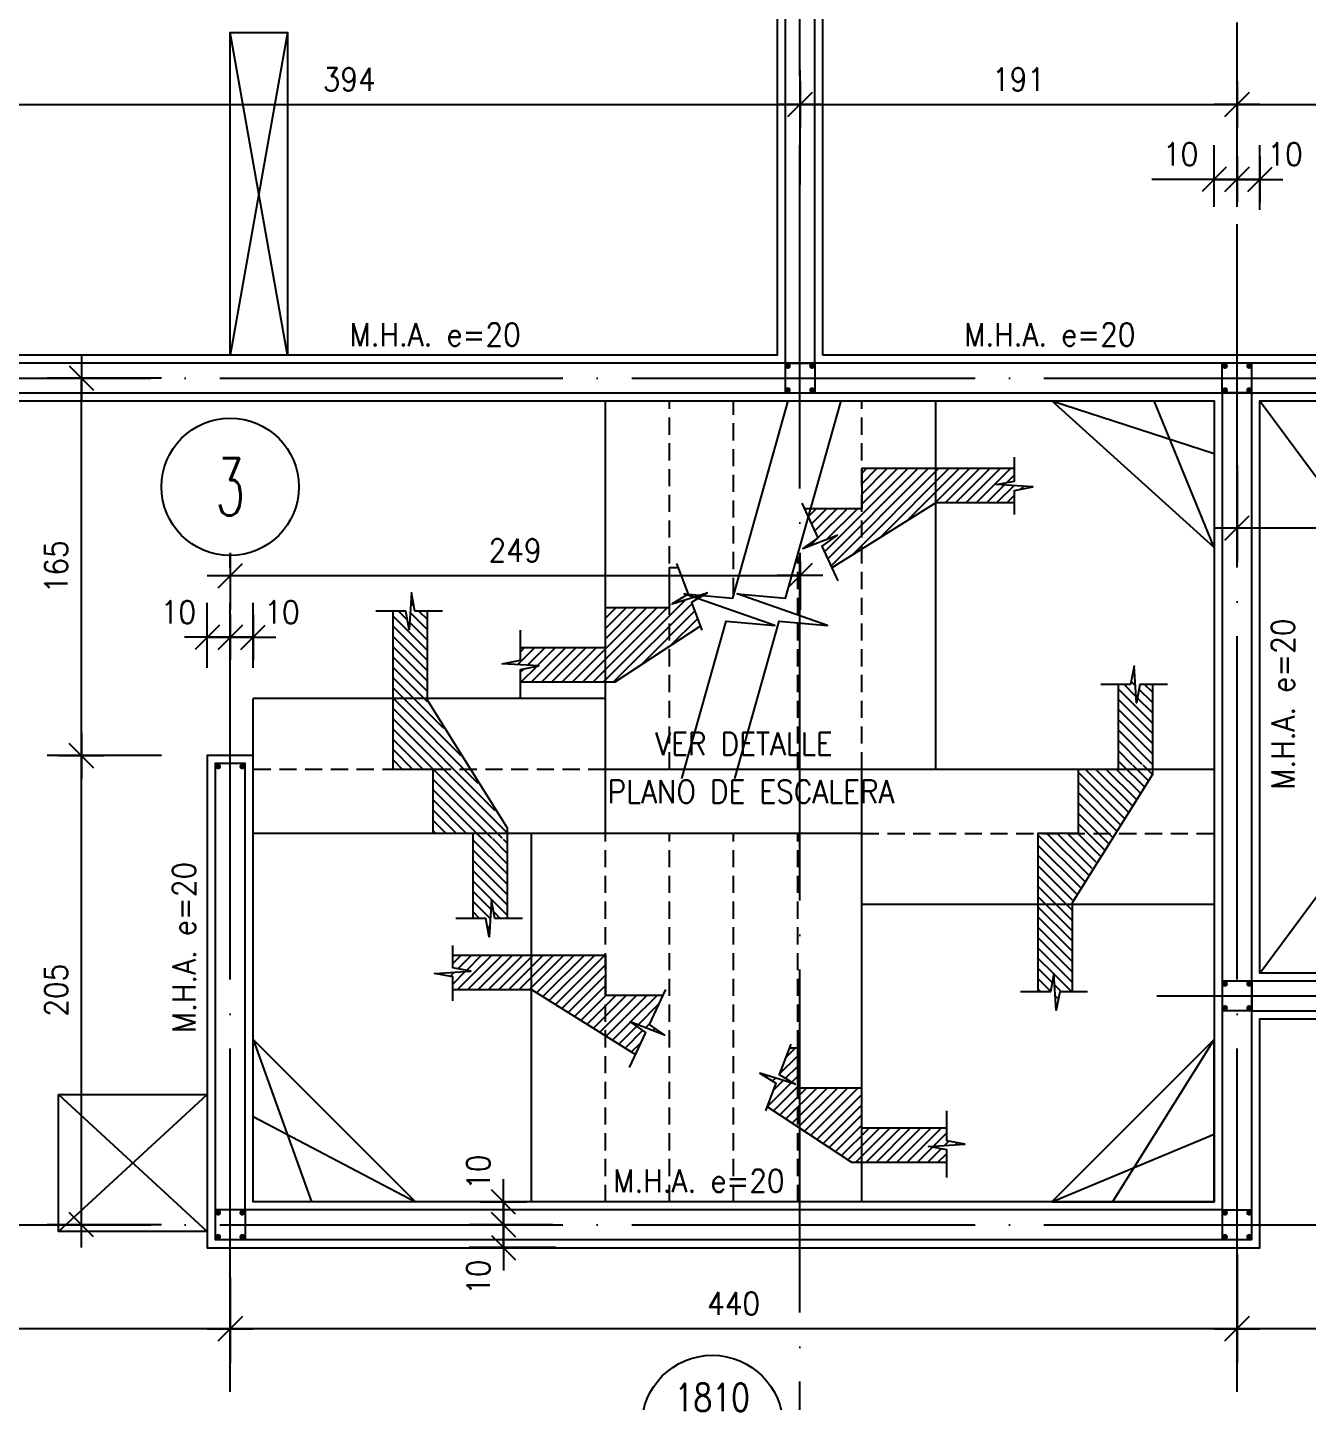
# Model space of a CAD drawing. Extents: x 2589 to 11482, y 3653 to 11529.
# Drawn here: x 4583 to 5142, y 5450 to 6051 of the extents above; entities that cross this region are included whole.
import ezdxf
from ezdxf.enums import TextEntityAlignment as Align

# ---------------------------------------------------------------- set-up
doc = ezdxf.new("R2010")
doc.units = 0
doc.header["$LTSCALE"] = 60
doc.linetypes.add('EJES', pattern=[3, 2.5, -0.25, 0, -0.25])
doc.linetypes.add('HIDDEN2', pattern=[0.1875, 0.125, -0.0625])
doc.layers.get('0').update_dxf_attribs({"linetype": 'CONTINUOUS'})
doc.layers.get('DEFPOINTS').update_dxf_attribs({"linetype": 'CONTINUOUS'})
for name, color, linetype in [('CAJAP', 3, 'HIDDEN2'), ('COTAS', 3, 'CONTINUOUS'), ('CRUCES', 9, 'CONTINUOUS'), ('EJES', 1, 'EJES'), ('MALLA', 1, 'CONTINUOUS'), ('MUROS', 4, 'CONTINUOUS'), ('SECCION', 1, 'CONTINUOUS'), ('SHAFT', 1, 'CONTINUOUS'), ('TEXTOS', 2, 'CONTINUOUS'), ('VIGAS', 2, 'CONTINUOUS')]:
    doc.layers.add(name, color=color, linetype=linetype)
doc.layers.add('RLA-LOSAS', color=3, linetype='CONTINUOUS', lineweight=9)
doc.styles.add('COTAS', font='romans.shx', dxfattribs={"width": 0.9})
doc.styles.add('ROMANS', font='romans.shx', dxfattribs={"width": 0.9, "height": 10})
doc.dimstyles.new('50', dxfattribs={"dimtxt": 10, "dimasz": 1, "dimexe": 15, "dimexo": 0, "dimgap": 6, "dimtad": 1, "dimdec": 8, "dimdsep": 46, "dimtxsty": 'COTAS', "dimblk": '$COTA$', "dimcen": 0.09, "dimdle": 10, "dimclrd": 256, "dimclre": 256, "dimclrt": 2, "dimadec": 0, "dimazin": 0, "dimtfac": 1, "dimtdec": 8, "dimtmove": 0, "dimatfit": 2, "dimfxl": 35, "dimfxlon": 1, "dimtolj": 1, "dimarcsym": 0})

# ---------------------------------------------------------------- blocks, each defined once
blk = doc.blocks.new('$COTA$')
at = {"layer": 'COTAS'}
for p, q in [((0, -10), (0, 10)), ((10, 0), (-10, 0)), ((5.3, 5.3), (-5.3, -5.3))]:
    blk.add_line(p, q, dxfattribs=at)
blk = doc.blocks.new('*D41')
at = {"layer": 'COTAS', "lineweight": -2, "transparency": 16777216}
for p, q in [((5111.46, 5508.73), (5111.46, 5467.31)), ((5317.46, 5508.73), (5317.46, 5467.31)), ((5316.46, 5482.31), (5112.46, 5482.31))]:
    blk.add_line(p, q, dxfattribs=at)
at = {"layer": 'DEFPOINTS', "color": 0, "transparency": 16777216}
for p in [(5111.46, 5508.73), (5317.46, 5508.73), (5111.46, 5482.31)]:
    blk.add_point(p, dxfattribs=at)
at = {"layer": 'COTAS', "lineweight": -2, "transparency": 16777216, "rotation": 180}
blk.add_blockref('$COTA$', (5111.46, 5482.31), dxfattribs=at)
at = {"layer": 'COTAS', "lineweight": -2, "transparency": 16777216}
blk.add_blockref('$COTA$', (5317.46, 5482.31), dxfattribs=at)
at = {"layer": 'COTAS', "color": 2, "transparency": 16777216, "insert": (5214.46, 5493.31), "char_height": 10, "attachment_point": 5, "style": 'COTAS'}
blk.add_mtext('\\A1;206', dxfattribs=at)
blk = doc.blocks.new('*D42')
at = {"layer": 'COTAS', "lineweight": -2, "transparency": 16777216}
for p, q in [((5111.46, 5514.71), (5111.46, 5467.31)), ((4671.46, 5504.74), (4671.46, 5467.31)), ((5110.46, 5482.31), (4672.46, 5482.31))]:
    blk.add_line(p, q, dxfattribs=at)
at = {"layer": 'DEFPOINTS', "color": 0, "transparency": 16777216}
for p in [(5111.46, 5514.71), (4671.46, 5504.74), (4671.46, 5482.31)]:
    blk.add_point(p, dxfattribs=at)
at = {"layer": 'COTAS', "lineweight": -2, "transparency": 16777216, "rotation": 180}
blk.add_blockref('$COTA$', (4671.46, 5482.31), dxfattribs=at)
at = {"layer": 'COTAS', "lineweight": -2, "transparency": 16777216}
blk.add_blockref('$COTA$', (5111.46, 5482.31), dxfattribs=at)
at = {"layer": 'COTAS', "color": 2, "transparency": 16777216, "insert": (4891.46, 5493.31), "char_height": 10, "attachment_point": 5, "style": 'COTAS'}
blk.add_mtext('\\A1;440', dxfattribs=at)
blk = doc.blocks.new('*D58')
at = {"layer": 'COTAS', "lineweight": -2, "transparency": 16777216}
for p, q in [((4641.41, 5732.71), (4591.41, 5732.71)), ((4606.41, 5528.71), (4606.41, 5731.71)), ((4641.41, 5527.71), (4591.41, 5527.71))]:
    blk.add_line(p, q, dxfattribs=at)
at = {"layer": 'DEFPOINTS', "color": 0, "transparency": 16777216}
for p in [(4606.41, 5732.71), (4661.46, 5732.71), (4661.46, 5527.71)]:
    blk.add_point(p, dxfattribs=at)
at = {"layer": 'COTAS', "lineweight": -2, "transparency": 16777216}
for p, rotation in [((4606.41, 5732.71), 90), ((4606.41, 5527.71), 270)]:
    blk.add_blockref('$COTA$', p, dxfattribs=dict(at, rotation=rotation))
at = {"layer": 'COTAS', "color": 2, "transparency": 16777216, "insert": (4595.41, 5630.21), "char_height": 10, "attachment_point": 5, "rotation": 90, "style": 'COTAS'}
blk.add_mtext('\\A1;205', dxfattribs=at)
blk = doc.blocks.new('*D59')
at = {"layer": 'COTAS', "lineweight": -2, "transparency": 16777216}
for p, q in [((4526.46, 5982.23), (4526.46, 6032.23)), ((4920.46, 5982.23), (4920.46, 6032.23)), ((4527.46, 6017.23), (4919.46, 6017.23))]:
    blk.add_line(p, q, dxfattribs=at)
at = {"layer": 'DEFPOINTS', "color": 0, "transparency": 16777216}
for p in [(4920.46, 6017.23), (4526.46, 5974.4), (4920.46, 5974.4)]:
    blk.add_point(p, dxfattribs=at)
at = {"layer": 'COTAS', "lineweight": -2, "transparency": 16777216, "rotation": 180}
blk.add_blockref('$COTA$', (4526.46, 6017.23), dxfattribs=at)
at = {"layer": 'COTAS', "lineweight": -2, "transparency": 16777216}
blk.add_blockref('$COTA$', (4920.46, 6017.23), dxfattribs=at)
at = {"layer": 'COTAS', "color": 2, "transparency": 16777216, "insert": (4723.46, 6028.23), "char_height": 10, "attachment_point": 5, "style": 'COTAS'}
blk.add_mtext('\\A1;394', dxfattribs=at)
blk = doc.blocks.new('*D60')
at = {"layer": 'COTAS', "lineweight": -2, "transparency": 16777216}
for p, q in [((4920.46, 5982.23), (4920.46, 6032.23)), ((5111.46, 5982.23), (5111.46, 6032.23)), ((4921.46, 6017.23), (5110.46, 6017.23))]:
    blk.add_line(p, q, dxfattribs=at)
at = {"layer": 'DEFPOINTS', "color": 0, "transparency": 16777216}
for p in [(5111.46, 6017.23), (4920.46, 5974.4), (5111.46, 5974.53)]:
    blk.add_point(p, dxfattribs=at)
at = {"layer": 'COTAS', "lineweight": -2, "transparency": 16777216, "rotation": 180}
blk.add_blockref('$COTA$', (4920.46, 6017.23), dxfattribs=at)
at = {"layer": 'COTAS', "lineweight": -2, "transparency": 16777216}
blk.add_blockref('$COTA$', (5111.46, 6017.23), dxfattribs=at)
at = {"layer": 'COTAS', "color": 2, "transparency": 16777216, "insert": (5015.96, 6028.23), "char_height": 10, "attachment_point": 5, "style": 'COTAS'}
blk.add_mtext('\\A1;191', dxfattribs=at)
blk = doc.blocks.new('*D61')
at = {"layer": 'COTAS', "lineweight": -2, "transparency": 16777216}
for p, q in [((5111.46, 5982.23), (5111.46, 6032.23)), ((5317.46, 5982.23), (5317.46, 6032.23)), ((5112.46, 6017.23), (5316.46, 6017.23))]:
    blk.add_line(p, q, dxfattribs=at)
at = {"layer": 'DEFPOINTS', "color": 0, "transparency": 16777216}
for p in [(5317.46, 6017.23), (5111.46, 5974.53), (5317.46, 5974.4)]:
    blk.add_point(p, dxfattribs=at)
at = {"layer": 'COTAS', "lineweight": -2, "transparency": 16777216, "rotation": 180}
blk.add_blockref('$COTA$', (5111.46, 6017.23), dxfattribs=at)
at = {"layer": 'COTAS', "lineweight": -2, "transparency": 16777216}
blk.add_blockref('$COTA$', (5317.46, 6017.23), dxfattribs=at)
at = {"layer": 'COTAS', "color": 2, "transparency": 16777216, "insert": (5214.46, 6028.23), "char_height": 10, "attachment_point": 5, "style": 'COTAS'}
blk.add_mtext('\\A1;206', dxfattribs=at)
blk = doc.blocks.new('$EJE$')
at = {"color": 6}
blk.add_circle((0, 0), 30, dxfattribs=at)
at = {"color": 6, "style": 'COTAS', "width": 0.6}
blk.add_attdef('EJE', text='', height=25, dxfattribs=at).set_placement((0, 0), align=Align.MIDDLE)
blk = doc.blocks.new('*D118')
at = {"layer": 'COTAS', "lineweight": -2, "transparency": 16777216}
for p, q in [((5101.46, 5972.55), (5101.46, 5999.53)), ((5111.46, 5972.55), (5111.46, 5999.53)), ((5100.46, 5984.53), (5074.17, 5984.53)), ((5111.46, 5984.53), (5101.46, 5984.53)), ((5112.46, 5984.53), (5113.46, 5984.53))]:
    blk.add_line(p, q, dxfattribs=at)
at = {"layer": 'DEFPOINTS', "color": 0, "transparency": 16777216}
for p in [(5111.46, 5984.53), (5101.46, 5972.55), (5111.46, 5972.55)]:
    blk.add_point(p, dxfattribs=at)
at = {"layer": 'COTAS', "lineweight": -2, "transparency": 16777216}
blk.add_blockref('$COTA$', (5101.46, 5984.53), dxfattribs=at)
at = {"layer": 'COTAS', "lineweight": -2, "transparency": 16777216, "rotation": 180}
blk.add_blockref('$COTA$', (5111.46, 5984.53), dxfattribs=at)
at = {"layer": 'COTAS', "color": 2, "transparency": 16777216, "insert": (5086.81, 5995.53), "char_height": 10, "attachment_point": 5, "style": 'COTAS'}
blk.add_mtext('\\A1;10', dxfattribs=at)
blk = doc.blocks.new('*D119')
at = {"layer": 'COTAS', "lineweight": -2, "transparency": 16777216}
for p, q in [((5111.46, 5972.55), (5111.46, 5999.53)), ((5121.46, 5971.19), (5121.46, 5999.53)), ((5110.46, 5984.53), (5109.46, 5984.53)), ((5111.46, 5984.53), (5121.46, 5984.53)), ((5122.46, 5984.53), (5123.46, 5984.53))]:
    blk.add_line(p, q, dxfattribs=at)
at = {"layer": 'DEFPOINTS', "color": 0, "transparency": 16777216}
for p in [(5121.46, 5984.53), (5111.46, 5972.55), (5121.46, 5971.19)]:
    blk.add_point(p, dxfattribs=at)
at = {"layer": 'COTAS', "lineweight": -2, "transparency": 16777216}
blk.add_blockref('$COTA$', (5111.46, 5984.53), dxfattribs=at)
at = {"layer": 'COTAS', "lineweight": -2, "transparency": 16777216, "rotation": 180}
blk.add_blockref('$COTA$', (5121.46, 5984.53), dxfattribs=at)
at = {"layer": 'COTAS', "color": 2, "transparency": 16777216, "insert": (5132.46, 5995.53), "char_height": 10, "attachment_point": 5, "style": 'COTAS'}
blk.add_mtext('\\A1;10', dxfattribs=at)
blk = doc.blocks.new('*D121')
at = {"layer": 'COTAS', "lineweight": -2, "transparency": 16777216}
for p, q in [((5111.46, 5859.46), (5111.46, 5817.23)), ((5306.46, 5859.46), (5306.46, 5817.23)), ((5112.46, 5832.23), (5305.46, 5832.23))]:
    blk.add_line(p, q, dxfattribs=at)
at = {"layer": 'DEFPOINTS', "color": 0, "transparency": 16777216}
for p in [(5111.46, 5859.46), (5306.46, 5859.46), (5306.46, 5832.23)]:
    blk.add_point(p, dxfattribs=at)
at = {"layer": 'COTAS', "lineweight": -2, "transparency": 16777216, "rotation": 180}
blk.add_blockref('$COTA$', (5111.46, 5832.23), dxfattribs=at)
at = {"layer": 'COTAS', "lineweight": -2, "transparency": 16777216}
blk.add_blockref('$COTA$', (5306.46, 5832.23), dxfattribs=at)
at = {"layer": 'COTAS', "color": 2, "transparency": 16777216, "insert": (5208.96, 5843.23), "char_height": 10, "attachment_point": 5, "style": 'COTAS'}
blk.add_mtext('\\A1;195', dxfattribs=at)
blk = doc.blocks.new('*D131')
at = {"layer": 'COTAS', "lineweight": -2, "transparency": 16777216}
for p, q in [((4346.46, 5515.61), (4346.46, 5467.31)), ((4671.46, 5504.74), (4671.46, 5467.31)), ((4670.46, 5482.31), (4347.46, 5482.31))]:
    blk.add_line(p, q, dxfattribs=at)
at = {"layer": 'DEFPOINTS', "color": 0, "transparency": 16777216}
for p in [(4346.46, 5515.61), (4671.46, 5504.74), (4346.46, 5482.31)]:
    blk.add_point(p, dxfattribs=at)
at = {"layer": 'COTAS', "lineweight": -2, "transparency": 16777216, "rotation": 180}
blk.add_blockref('$COTA$', (4346.46, 5482.31), dxfattribs=at)
at = {"layer": 'COTAS', "lineweight": -2, "transparency": 16777216}
blk.add_blockref('$COTA$', (4671.46, 5482.31), dxfattribs=at)
at = {"layer": 'COTAS', "color": 2, "transparency": 16777216, "insert": (4508.96, 5493.31), "char_height": 10, "attachment_point": 5, "style": 'COTAS'}
blk.add_mtext('\\A1;325', dxfattribs=at)
blk = doc.blocks.new('*D135')
at = {"layer": 'COTAS', "lineweight": -2, "transparency": 16777216}
for p, q in [((4813.71, 5537.71), (4775.89, 5537.71)), ((4790.89, 5538.71), (4790.89, 5539.71)), ((4790.89, 5527.71), (4790.89, 5537.71)), ((4812.35, 5527.71), (4775.89, 5527.71)), ((4790.89, 5526.71), (4790.89, 5525.71))]:
    blk.add_line(p, q, dxfattribs=at)
at = {"layer": 'DEFPOINTS', "color": 0, "transparency": 16777216}
for p in [(4790.89, 5537.71), (4813.71, 5537.71), (4812.35, 5527.71)]:
    blk.add_point(p, dxfattribs=at)
at = {"layer": 'COTAS', "lineweight": -2, "transparency": 16777216}
for p, rotation in [((4790.89, 5537.71), 270), ((4790.89, 5527.71), 90)]:
    blk.add_blockref('$COTA$', p, dxfattribs=dict(at, rotation=rotation))
at = {"layer": 'COTAS', "color": 2, "transparency": 16777216, "insert": (4779.89, 5550.64), "char_height": 10, "attachment_point": 5, "rotation": 90, "style": 'COTAS'}
blk.add_mtext('\\A1;10', dxfattribs=at)
blk = doc.blocks.new('*D170')
at = {"layer": 'COTAS', "lineweight": -2, "transparency": 16777216}
for p, q in [((4812.35, 5527.71), (4775.89, 5527.71)), ((4790.89, 5528.71), (4790.89, 5529.71)), ((4790.89, 5527.71), (4790.89, 5517.71)), ((4813.71, 5517.71), (4775.89, 5517.71)), ((4790.89, 5516.71), (4790.89, 5515.71))]:
    blk.add_line(p, q, dxfattribs=at)
at = {"layer": 'DEFPOINTS', "color": 0, "transparency": 16777216}
for p in [(4812.35, 5527.71), (4790.89, 5517.71), (4813.71, 5517.71)]:
    blk.add_point(p, dxfattribs=at)
at = {"layer": 'COTAS', "lineweight": -2, "transparency": 16777216}
for p, rotation in [((4790.89, 5527.71), 270), ((4790.89, 5517.71), 90)]:
    blk.add_blockref('$COTA$', p, dxfattribs=dict(at, rotation=rotation))
at = {"layer": 'COTAS', "color": 2, "transparency": 16777216, "insert": (4779.89, 5504.77), "char_height": 10, "attachment_point": 5, "rotation": 90, "style": 'COTAS'}
blk.add_mtext('\\A1;10', dxfattribs=at)
blk = doc.blocks.new('*D174')
at = {"layer": 'COTAS', "lineweight": -2, "transparency": 16777216}
for p, q in [((4661.46, 5771.07), (4661.46, 5799.41)), ((4671.46, 5772.43), (4671.46, 5799.41)), ((4660.46, 5784.41), (4659.46, 5784.41)), ((4671.46, 5784.41), (4661.46, 5784.41)), ((4672.46, 5784.41), (4673.46, 5784.41))]:
    blk.add_line(p, q, dxfattribs=at)
at = {"layer": 'DEFPOINTS', "color": 0, "transparency": 16777216}
for p in [(4661.46, 5784.41), (4661.46, 5771.07), (4671.46, 5772.43)]:
    blk.add_point(p, dxfattribs=at)
at = {"layer": 'COTAS', "lineweight": -2, "transparency": 16777216}
blk.add_blockref('$COTA$', (4661.46, 5784.41), dxfattribs=at)
at = {"layer": 'COTAS', "lineweight": -2, "transparency": 16777216, "rotation": 180}
blk.add_blockref('$COTA$', (4671.46, 5784.41), dxfattribs=at)
at = {"layer": 'COTAS', "color": 2, "transparency": 16777216, "insert": (4648.82, 5795.41), "char_height": 10, "attachment_point": 5, "style": 'COTAS'}
blk.add_mtext('\\A1;10', dxfattribs=at)
blk = doc.blocks.new('*D175')
at = {"layer": 'COTAS', "lineweight": -2, "transparency": 16777216}
for p, q in [((4671.46, 5772.43), (4671.46, 5799.41)), ((4681.46, 5771.07), (4681.46, 5799.41)), ((4670.46, 5784.41), (4669.46, 5784.41)), ((4671.46, 5784.41), (4681.46, 5784.41)), ((4682.46, 5784.41), (4683.46, 5784.41))]:
    blk.add_line(p, q, dxfattribs=at)
at = {"layer": 'DEFPOINTS', "color": 0, "transparency": 16777216}
for p in [(4681.46, 5784.41), (4671.46, 5772.43), (4681.46, 5771.07)]:
    blk.add_point(p, dxfattribs=at)
at = {"layer": 'COTAS', "lineweight": -2, "transparency": 16777216}
blk.add_blockref('$COTA$', (4671.46, 5784.41), dxfattribs=at)
at = {"layer": 'COTAS', "lineweight": -2, "transparency": 16777216, "rotation": 180}
blk.add_blockref('$COTA$', (4681.46, 5784.41), dxfattribs=at)
at = {"layer": 'COTAS', "color": 2, "transparency": 16777216, "insert": (4694.1, 5795.41), "char_height": 10, "attachment_point": 5, "style": 'COTAS'}
blk.add_mtext('\\A1;10', dxfattribs=at)
blk = doc.blocks.new('*D177')
at = {"layer": 'COTAS', "lineweight": -2, "transparency": 16777216}
for p, q in [((4671.46, 5817.39), (4671.46, 5796.4)), ((4920.46, 5817.39), (4920.46, 5796.4)), ((4672.46, 5811.4), (4919.46, 5811.4))]:
    blk.add_line(p, q, dxfattribs=at)
at = {"layer": 'DEFPOINTS', "color": 0, "transparency": 16777216}
for p in [(4671.46, 5817.39), (4920.46, 5817.39), (4920.46, 5811.4)]:
    blk.add_point(p, dxfattribs=at)
at = {"layer": 'COTAS', "lineweight": -2, "transparency": 16777216, "rotation": 180}
blk.add_blockref('$COTA$', (4671.46, 5811.4), dxfattribs=at)
at = {"layer": 'COTAS', "lineweight": -2, "transparency": 16777216}
blk.add_blockref('$COTA$', (4920.46, 5811.4), dxfattribs=at)
at = {"layer": 'COTAS', "color": 2, "transparency": 16777216, "insert": (4795.96, 5822.4), "char_height": 10, "attachment_point": 5, "style": 'COTAS'}
blk.add_mtext('\\A1;249', dxfattribs=at)
blk = doc.blocks.new('LOSA')
at = {"color": 6, "linetype": 'Continuous'}
blk.add_line((-30.89, 0), (30.89, 0), dxfattribs=at)
at = {"color": 3, "linetype": 'Continuous'}
blk.add_circle((0, 0), 30.89, dxfattribs=at)
at = {"color": 2, "style": 'COTAS', "width": 0.8}
for tag, p in [('NUMERO', (0, 12.5)), ('E', (0, -12.5))]:
    blk.add_attdef(tag, text='', height=12, dxfattribs=at).set_placement(p, align=Align.MIDDLE)
at = {"layer": 'RLA-LOSAS', "style": 'COTAS', "flags": 1}
blk.add_attdef('DIRVER', text='', height=8.09, rotation=90, dxfattribs=at).set_placement((-30.45, 39.97), align=Align.MIDDLE)
at = {"layer": 'RLA-LOSAS', "linetype": 'ByBlock', "style": 'COTAS', "flags": 1}
blk.add_attdef('CUAVER', text='', height=8.09, rotation=90, dxfattribs=at).set_placement((-49.66, -4.86), align=Align.MIDDLE)
at = {"layer": 'RLA-LOSAS', "style": 'COTAS', "flags": 1}
blk.add_attdef('DIRHOR', text='', height=8.09, dxfattribs=at).set_placement((37.86, -29.26), align=Align.MIDDLE)
at = {"layer": 'RLA-LOSAS', "linetype": 'ByBlock', "style": 'COTAS', "flags": 1}
blk.add_attdef('CUAHOR', text='', height=8.09, dxfattribs=at).set_placement((-9.45, -47.67), align=Align.MIDDLE)
at = {"layer": 'RLA-LOSAS', "style": 'COTAS', "width": 0.7, "flags": 1}
blk.add_attdef('CONTRAFLECHA', text='', height=10, dxfattribs=at).set_placement((0, -67.5), align=Align.MIDDLE)
blk = doc.blocks.new('*D195')
at = {"layer": 'COTAS', "lineweight": -2, "transparency": 16777216}
for p, q in [((4641.41, 5897.71), (4591.41, 5897.71)), ((4606.41, 5733.71), (4606.41, 5896.71)), ((4641.41, 5732.71), (4591.41, 5732.71))]:
    blk.add_line(p, q, dxfattribs=at)
at = {"layer": 'DEFPOINTS', "color": 0, "transparency": 16777216}
for p in [(4606.41, 5897.71), (4641.41, 5897.71), (4641.41, 5732.71)]:
    blk.add_point(p, dxfattribs=at)
at = {"layer": 'COTAS', "lineweight": -2, "transparency": 16777216}
for p, rotation in [((4606.41, 5897.71), 90), ((4606.41, 5732.71), 270)]:
    blk.add_blockref('$COTA$', p, dxfattribs=dict(at, rotation=rotation))
at = {"layer": 'COTAS', "color": 2, "transparency": 16777216, "insert": (4595.41, 5815.21), "char_height": 10, "attachment_point": 5, "rotation": 90, "style": 'COTAS'}
blk.add_mtext('\\A1;165', dxfattribs=at)

msp = doc.modelspace()

# ---------------------------------------------------------------- hatches: boundary and pattern name
at = {"layer": 'SECCION'}
h = msp.add_hatch(dxfattribs=at)
h.set_pattern_fill('ANSI31', color=9)
h.set_pattern_definition([(45, (-114726.9315, -71005.0008), (-2.24506403, 2.24506403), [])])
h.paths.add_polyline_path([(4979.75779971, 5843.11697482), (4979.75779971, 5858.11697482), (4947.45585631, 5858.11697482), (4947.45585631, 5822.92826019)])
h.paths.add_polyline_path([(5014.22903924, 5852.61697482), (5014.22903924, 5858.11697482), (4979.75779971, 5858.11697482), (4979.75779971, 5843.11697482), (5014.22903924, 5843.11697482), (5014.22903924, 5848.61697482), (5022.22903924, 5850.11697482), (5006.22903924, 5851.11697482)])
h.paths.add_polyline_path([(4922.41317207, 5840.61697482), (4928.32113435, 5827.89003778), (4921.69643218, 5823.16105045), (4936.6300536, 5828.99088334), (4930.00535143, 5824.261896), (4934.4095677, 5814.77432981), (4947.45585631, 5822.92826019), (4947.45585631, 5840.61697482)])
h = msp.add_hatch(dxfattribs=at)
h.set_pattern_fill('ANSI31', color=9, angle=90)
h.set_pattern_definition([(135, (12.0048, -5), (-2.245064, -2.245064), [])])
h.paths.add_polyline_path([(4757.65091338, 5795.87691061), (4752.15091338, 5795.87691061), (4750.65091338, 5803.87691061), (4749.65091338, 5787.87691061), (4748.15091338, 5795.87691061), (4742.65091338, 5795.87691061), (4742.65091338, 5757.70691493), (4757.65091338, 5757.70691493)])
h.paths.add_polyline_path([(4757.65091338, 5756.00885833), (4757.65091338, 5757.70691493), (4742.65091338, 5757.70691493), (4742.65091338, 5726.70691493), (4760.15091338, 5726.70691493), (4775.96462801, 5726.70691493)])
h.paths.add_polyline_path([(4760.15091338, 5698.70691493), (4777.65091338, 5698.70691493), (4777.65091338, 5696.70691493), (4777.98124658, 5696.70691493), (4792.65091338, 5696.20691493), (4792.65091338, 5700.00885833), (4775.96462801, 5726.70691493), (4760.15091338, 5726.70691493)])
h.paths.add_polyline_path([(4787.15091338, 5661.60086144), (4792.65091338, 5661.60086144), (4792.65091338, 5696.70691493), (4777.65091338, 5696.70691493), (4777.65091338, 5661.60086144), (4783.15091338, 5661.60086144), (4784.65091338, 5653.60086144), (4785.65091338, 5669.60086144)])
h = msp.add_hatch(dxfattribs=at)
h.set_pattern_fill('ANSI31', color=9)
h.set_pattern_definition([(45, (-3412.9374, -1005.3148), (-2.245064, 2.245064), [])])
h.paths.add_polyline_path([(4876.87911646, 5789.34290631), (4872.98755644, 5799.59364378), (4879.93434413, 5803.83535816), (4863.45585631, 5798.73054227), (4863.45585631, 5797.39208334), (4835.45585631, 5797.39208334), (4835.45585631, 5779.89208334), (4798.34980282, 5779.89208334), (4798.34980282, 5774.39208334), (4790.34980282, 5772.89208334), (4806.34980282, 5771.89208334), (4798.34980282, 5770.39208334), (4798.34980282, 5764.89208334), (4839.75779971, 5764.89208334)])
h = msp.add_hatch(dxfattribs=at)
h.set_pattern_fill('ANSI31', color=9, angle=270)
h.set_pattern_definition([(315, (9790.102, 11430.4138), (2.245064, 2.245064), [])])
h.paths.add_polyline_path([(5039.45585631, 5629.53691925), (5033.95585631, 5629.53691925), (5032.45585631, 5621.53691925), (5031.45585631, 5637.53691925), (5029.95585631, 5629.53691925), (5024.45585631, 5629.53691925), (5024.45585631, 5667.70691493), (5039.45585631, 5667.70691493)])
h.paths.add_polyline_path([(5039.45585631, 5669.40497154), (5039.45585631, 5667.70691493), (5024.45585631, 5667.70691493), (5024.45585631, 5698.70691493), (5041.95585631, 5698.70691493), (5057.76957094, 5698.70691493)])
h.paths.add_polyline_path([(5059.45585631, 5728.70691493), (5059.45585631, 5726.70691493), (5041.95585631, 5726.70691493), (5041.95585631, 5698.70691493), (5057.76957094, 5698.70691493), (5074.45585631, 5725.40497154), (5074.45585631, 5729.20691493), (5059.78618952, 5728.70691493)])
h.paths.add_polyline_path([(5064.95585631, 5763.81296842), (5059.45585631, 5763.81296842), (5059.45585631, 5728.70691493), (5074.45585631, 5728.70691493), (5074.45585631, 5763.81296842), (5068.95585631, 5763.81296842), (5067.45585631, 5755.81296842), (5066.45585631, 5771.81296842)])
h = msp.add_hatch(dxfattribs=at)
h.set_pattern_fill('ANSI31', color=9)
h.set_pattern_definition([(45, (-114751.464, -71217.6046), (-2.24506403, 2.24506403), [])])
h.paths.add_polyline_path([(4803.15391292, 5630.51314103), (4803.15391292, 5645.51314103), (4835.45585631, 5645.51314103), (4835.45585631, 5610.32442641)])
h.paths.add_polyline_path([(4768.68267339, 5640.01314103), (4768.68267339, 5645.51314103), (4803.15391292, 5645.51314103), (4803.15391292, 5630.51314103), (4768.68267339, 5630.51314103), (4768.68267339, 5636.01314103), (4760.68267339, 5637.51314103), (4776.68267339, 5638.51314103)])
h.paths.add_polyline_path([(4860.49854055, 5628.01314103), (4854.59057828, 5615.286204), (4861.21528044, 5610.55721666), (4846.28165903, 5616.38704955), (4852.9063612, 5611.65806221), (4848.50214493, 5602.17049602), (4835.45585631, 5610.32442641), (4835.45585631, 5628.01314103)])
h = msp.add_hatch(dxfattribs=at)
h.set_pattern_fill('ANSI31', color=9)
h.set_pattern_definition([(45, (-3437.47, -1215.2493), (-2.245064, 2.245064), [])])
h.paths.add_polyline_path([(4906.03259617, 5579.40839652), (4909.92415618, 5589.65913399), (4902.9773685, 5593.90084837), (4918.29062891, 5589.1570044), (4911.34384122, 5593.39871878), (4915.73201107, 5604.95757355), (4919.45585631, 5604.95757355), (4919.45585631, 5587.45757355), (4947.45585631, 5587.45757355), (4947.45585631, 5569.95757355), (4984.56190981, 5569.95757355), (4984.56190981, 5564.45757355), (4992.56190981, 5562.95757355), (4976.56190981, 5561.95757355), (4984.56190981, 5560.45757355), (4984.56190981, 5554.95757355), (4943.15391292, 5554.95757355)])

# ---------------------------------------------------------------- linework, layer by layer
at = {"layer": 'CAJAP'}
for p, q in [((4863.45585631, 5726.70691493), (4863.45585631, 5887.70691493)), ((4891.45585631, 5802.94664634), (4891.45585631, 5887.70691493)), ((4947.45585631, 5726.70691493), (4947.45585631, 5887.70691493)), ((4919.45585631, 5726.70691493), (4919.45585631, 5820.39690654)), ((4835.45585631, 5726.70691493), (4681.45585631, 5726.70691493)), ((4835.45585631, 5537.70691493), (4835.45585631, 5698.70691493)), ((4863.45585631, 5537.70691493), (4863.45585631, 5698.70691493)), ((4891.45585631, 5537.70691493), (4891.45585631, 5698.70691493)), ((4919.45585631, 5537.70691493), (4919.45585631, 5698.70691493)), ((4947.45585631, 5698.70691493), (5101.45585631, 5698.70691493))]:
    msp.add_line(p, q, dxfattribs=at)
at = {"layer": 'CRUCES'}
for p, q in [((4696.45585631, 6048.70691493), (4671.45585631, 5907.70691493)), ((4696.45585631, 5907.70691493), (4671.45585631, 6048.70691493)), ((5030.45585631, 5887.70691493), (5101.45585631, 5864.78736086)), ((5101.45585631, 5823.70691493), (5075.26942628, 5887.70691493)), ((5121.45585631, 5637.70691493), (5306.45585631, 5887.70691493)), ((5121.45585631, 5887.70691493), (5306.45585631, 5637.70691493)), ((4681.45585631, 5608.70691493), (4706.99664711, 5537.70691493)), ((5101.45585631, 5608.70691493), (5057.0768619, 5537.70691493)), ((4596.45585631, 5524.70691493), (4661.45585631, 5584.70691493)), ((4596.45585631, 5584.70691493), (4661.45585631, 5524.70691493)), ((4681.45585631, 5574.99073973), (4752.45585631, 5537.70691493)), ((5030.45585631, 5537.70691493), (5101.45585631, 5567.23939291))]:
    msp.add_line(p, q, dxfattribs=at)
for points in [[(4868.88482731, 5722.72899131), (4888.22375277, 5791.45971915), (4909.42340832, 5789.56938681), (4869.85713222, 5803.4186852), (4891.05678776, 5801.52835286), (4915.30505111, 5887.70691493)], [(4891.97480683, 5722.72899131), (4911.31373229, 5791.45971915), (4932.51338783, 5789.56938681), (4892.94711174, 5803.4186852), (4914.14676728, 5801.52835286), (4938.39503063, 5887.70691493)]]:
    msp.add_lwpolyline(points, dxfattribs=at)
at = {"layer": 'EJES'}
for points in [[(4920.45585631, 4408.70691493), (4920.45585631, 6873.70691493)], [(5111.45585631, 5454.78368837), (5111.45585631, 6053.0765561)], [(3946.45585631, 5897.70691493), (7047.45585631, 5897.70691493)], [(4671.45585631, 5454.78368837), (4671.45585631, 5820.15108433)], [(5076.38590402, 5627.70691493), (5427.26710255, 5627.70691493)], [(3946.45585631, 5527.70691493), (7047.45585631, 5527.70691493)]]:
    msp.add_lwpolyline(points, dxfattribs=at)
at = {"layer": 'MALLA'}
for p, q in [((4926.95585631, 5904.20691493), (4913.95585631, 5904.20691493)), ((4913.95585631, 5904.20691493), (4926.95585631, 5904.20691493)), ((4913.95585631, 5904.20691493), (4913.95585631, 5891.20691493)), ((4926.95585631, 5904.20691493), (4926.95585631, 5891.20691493)), ((5104.95585631, 5891.20691493), (5104.95585631, 5904.20691493)), ((5117.95585631, 5891.20691493), (5117.95585631, 5904.20691493)), ((5104.95585631, 5891.20691493), (5117.95585631, 5891.20691493)), ((5117.95585631, 5891.20691493), (5104.95585631, 5891.20691493)), ((5117.95585631, 5634.20691493), (5104.95585631, 5634.20691493)), ((5117.95585631, 5621.20691493), (5117.95585631, 5634.20691493)), ((5117.95585631, 5634.20691493), (5117.95585631, 5621.20691493)), ((5117.95585631, 5621.20691493), (5104.95585631, 5621.20691493)), ((4677.95585631, 5534.20691493), (4664.95585631, 5534.20691493)), ((4677.95585631, 5534.20691493), (4677.95585631, 5521.20691493)), ((5104.95585631, 5534.20691493), (5117.95585631, 5534.20691493)), ((5104.95585631, 5534.20691493), (5104.95585631, 5521.20691493))]:
    msp.add_line(p, q, dxfattribs=at)
msp.add_lwpolyline([(4926.95585631, 5904.20691493), (4926.95585631, 6425.20691493), (4913.95585631, 6425.20691493), (4913.95585631, 5904.20691493), (4529.95585631, 5904.20691493), (4529.95585631, 5891.20691493), (5104.95585631, 5891.20691493), (5104.95585631, 5534.20691493), (4677.95585631, 5534.20691493), (4677.95585631, 5729.20691493), (4664.95585631, 5729.20691493), (4664.95585631, 5521.20691493), (5117.95585631, 5521.20691493), (5117.95585631, 5621.20691493), (5313.95585631, 5621.20691493), (5313.95585631, 5634.20691493), (5117.95585631, 5634.20691493), (5117.95585631, 5891.20691493), (5313.95585631, 5891.20691493), (5313.95585631, 5904.20691493)], close=True, dxfattribs=at)
for points in [[(4914.58085631, 5902.95691493, 1.25, 1.25, -1), (4915.83085631, 5902.95691493, 1.25, 1.25, -1)], [(4914.58085631, 5902.95691493, 1.25, 1.25, -1), (4915.83085631, 5902.95691493, 1.25, 1.25, -1)], [(4925.08085631, 5902.95691493, 1.25, 1.25, -1), (4926.33085631, 5902.95691493, 1.25, 1.25, -1)], [(4925.08085631, 5902.95691493, 1.25, 1.25, -1), (4926.33085631, 5902.95691493, 1.25, 1.25, -1)], [(5105.58085631, 5902.95691493, 1.25, 1.25, -1), (5106.83085631, 5902.95691493, 1.25, 1.25, -1)], [(5116.08085631, 5902.95691493, 1.25, 1.25, -1), (5117.33085631, 5902.95691493, 1.25, 1.25, -1)], [(4914.58085631, 5892.45691493, 1.25, 1.25, -1), (4915.83085631, 5892.45691493, 1.25, 1.25, -1)], [(4925.08085631, 5892.45691493, 1.25, 1.25, -1), (4926.33085631, 5892.45691493, 1.25, 1.25, -1)], [(5105.58085631, 5892.45691493, 1.25, 1.25, -1), (5106.83085631, 5892.45691493, 1.25, 1.25, -1)], [(5105.58085631, 5892.45691493, 1.25, 1.25, -1), (5106.83085631, 5892.45691493, 1.25, 1.25, -1)], [(5116.08085631, 5892.45691493, 1.25, 1.25, -1), (5117.33085631, 5892.45691493, 1.25, 1.25, -1)], [(5116.08085631, 5892.45691493, 1.25, 1.25, -1), (5117.33085631, 5892.45691493, 1.25, 1.25, -1)], [(4665.58085631, 5727.95691493, 1.25, 1.25, -1), (4666.83085631, 5727.95691493, 1.25, 1.25, -1)], [(4676.08085631, 5727.95691493, 1.25, 1.25, -1), (4677.33085631, 5727.95691493, 1.25, 1.25, -1)], [(5105.58085631, 5632.95691493, 1.25, 1.25, -1), (5106.83085631, 5632.95691493, 1.25, 1.25, -1)], [(5116.08085631, 5632.95691493, 1.25, 1.25, -1), (5117.33085631, 5632.95691493, 1.25, 1.25, -1)], [(5116.08085631, 5632.95691493, 1.25, 1.25, -1), (5117.33085631, 5632.95691493, 1.25, 1.25, -1)], [(5105.58085631, 5622.45691493, 1.25, 1.25, -1), (5106.83085631, 5622.45691493, 1.25, 1.25, -1)], [(5116.08085631, 5622.45691493, 1.25, 1.25, -1), (5117.33085631, 5622.45691493, 1.25, 1.25, -1)], [(5116.08085631, 5622.45691493, 1.25, 1.25, -1), (5117.33085631, 5622.45691493, 1.25, 1.25, -1)], [(4665.58085631, 5532.95691493, 1.25, 1.25, -1), (4666.83085631, 5532.95691493, 1.25, 1.25, -1)], [(4676.08085631, 5532.95691493, 1.25, 1.25, -1), (4677.33085631, 5532.95691493, 1.25, 1.25, -1)], [(5105.58085631, 5532.95691493, 1.25, 1.25, -1), (5106.83085631, 5532.95691493, 1.25, 1.25, -1)], [(5116.08085631, 5532.95691493, 1.25, 1.25, -1), (5117.33085631, 5532.95691493, 1.25, 1.25, -1)], [(4665.58085631, 5522.45691493, 1.25, 1.25, -1), (4666.83085631, 5522.45691493, 1.25, 1.25, -1)], [(4676.08085631, 5522.45691493, 1.25, 1.25, -1), (4677.33085631, 5522.45691493, 1.25, 1.25, -1)], [(5105.58085631, 5522.45691493, 1.25, 1.25, -1), (5106.83085631, 5522.45691493, 1.25, 1.25, -1)], [(5116.08085631, 5522.45691493, 1.25, 1.25, -1), (5117.33085631, 5522.45691493, 1.25, 1.25, -1)]]:
    msp.add_lwpolyline(points, format="xyseb", close=True, dxfattribs=at)
at = {"layer": 'MUROS'}
msp.add_lwpolyline([(4930.45585631, 5907.70691493), (4930.45585631, 6428.70691493), (4910.45585631, 6428.70691493), (4910.45585631, 5907.70691493), (4526.45585631, 5907.70691493), (4526.45585631, 5887.70691493), (5101.45585631, 5887.70691493), (5101.45585631, 5537.70691493), (4681.45585631, 5537.70691493), (4681.45585631, 5732.70691493), (4661.45585631, 5732.70691493), (4661.45585631, 5517.70691493), (5121.45585631, 5517.70691493), (5121.45585631, 5617.70691493), (5317.45585631, 5617.70691493), (5317.45585631, 5637.70691493), (5121.45585631, 5637.70691493), (5121.45585631, 5887.70691493), (5317.45585631, 5887.70691493), (5317.45585631, 5907.70691493)], close=True, dxfattribs=at)
at = {"layer": 'SECCION', "color": 9}
for points in [[(5014.22903924, 5838.11697482), (5014.22903924, 5848.61697482), (5022.22903924, 5850.11697482), (5006.22903924, 5851.11697482), (5014.22903924, 5852.61697482), (5014.22903924, 5863.11697482)], [(4921.27199331, 5843.07530302), (4928.32113435, 5827.89003778), (4921.69643218, 5823.16105045), (4936.6300536, 5828.99088334), (4930.00535143, 5824.261896), (4937.05449247, 5809.07663076)], [(4866.52520471, 5816.61609), (4871.56787141, 5803.33322857), (4864.62108372, 5799.09151419), (4879.93434413, 5803.83535816), (4872.98755644, 5799.59364378), (4877.58154978, 5787.49263045)], [(4764.24089755, 5795.87691061), (4752.15091338, 5795.87691061), (4750.65091338, 5803.87691061), (4749.65091338, 5787.87691061), (4748.15091338, 5795.87691061), (4735.05268177, 5795.87691061)], [(4798.34980282, 5758.30209917), (4798.34980282, 5770.39208334), (4806.34980282, 5771.89208334), (4790.34980282, 5772.89208334), (4798.34980282, 5774.39208334), (4798.34980282, 5787.49031495)], [(5081.04584048, 5763.81296842), (5068.95585631, 5763.81296842), (5067.45585631, 5755.81296842), (5066.45585631, 5771.81296842), (5064.95585631, 5763.81296842), (5051.8576247, 5763.81296842)], [(4799.24089755, 5661.60086144), (4787.15091338, 5661.60086144), (4785.65091338, 5669.60086144), (4784.65091338, 5653.60086144), (4783.15091338, 5661.60086144), (4770.05268177, 5661.60086144)], [(4768.68267339, 5625.51314103), (4768.68267339, 5636.01314103), (4760.68267339, 5637.51314103), (4776.68267339, 5638.51314103), (4768.68267339, 5640.01314103), (4768.68267339, 5649.75516515)], [(5046.04584048, 5629.53691925), (5033.95585631, 5629.53691925), (5032.45585631, 5621.53691925), (5031.45585631, 5637.53691925), (5029.95585631, 5629.53691925), (5016.8576247, 5629.53691925)], [(4861.63971932, 5630.47146923), (4854.59057828, 5615.286204), (4861.21528044, 5610.55721666), (4846.28165903, 5616.38704955), (4852.9063612, 5611.65806221), (4845.85722016, 5596.47279698)], [(4916.38650792, 5606.68158021), (4911.34384122, 5593.39871878), (4918.29062891, 5589.1570044), (4902.9773685, 5593.90084837), (4909.92415618, 5589.65913399), (4905.33016285, 5577.55812067)], [(4984.56190981, 5548.36758938), (4984.56190981, 5560.45757355), (4976.56190981, 5561.95757355), (4992.56190981, 5562.95757355), (4984.56190981, 5564.45757355), (4984.56190981, 5577.55580516)]]:
    msp.add_lwpolyline(points, dxfattribs=at)
at = {"layer": 'SECCION'}
for points in [[(5014.22903924, 5858.11697482), (4947.45585631, 5858.11697482), (4947.45585631, 5840.61697482), (4922.41317207, 5840.61697482)], [(5014.22903924, 5843.11697482), (4979.75779971, 5843.11697482), (4934.4095677, 5814.77432981)], [(4798.34980282, 5779.89208334), (4835.45585631, 5779.89208334), (4835.45585631, 5797.39208334), (4863.45585631, 5797.39208334), (4863.45585631, 5814.89208334), (4867.17970156, 5814.89208334)], [(4777.65091338, 5661.60086144), (4777.65091338, 5698.70691493), (4760.15091338, 5698.70691493), (4760.15091338, 5726.70691493), (4742.65091338, 5726.70691493), (4742.65091338, 5795.87691061)], [(4792.65091338, 5661.60086144), (4792.65091338, 5701.00885833), (4757.65091338, 5757.00885833), (4757.65091338, 5795.87691061)], [(4798.34980282, 5764.89208334), (4839.75779971, 5764.89208334), (4876.87911646, 5789.34290631)], [(5059.45585631, 5763.81296842), (5059.45585631, 5726.70691493), (5041.95585631, 5726.70691493), (5041.95585631, 5698.70691493), (5024.45585631, 5698.70691493), (5024.45585631, 5629.53691925)], [(5074.45585631, 5763.81296842), (5074.45585631, 5724.40497154), (5039.45585631, 5668.40497154), (5039.45585631, 5629.53691925)], [(4768.68267339, 5645.51314103), (4835.45585631, 5645.51314103), (4835.45585631, 5628.01314103), (4860.49854055, 5628.01314103)], [(4768.68267339, 5630.51314103), (4803.15391292, 5630.51314103), (4848.50214493, 5602.17049602)], [(4984.56190981, 5569.95757355), (4947.45585631, 5569.95757355), (4947.45585631, 5587.45757355), (4919.45585631, 5587.45757355), (4919.45585631, 5604.95757355), (4915.73201107, 5604.95757355)], [(4984.56190981, 5554.95757355), (4943.15391292, 5554.95757355), (4906.03259617, 5579.40839652)]]:
    msp.add_lwpolyline(points, dxfattribs=at)
at = {"layer": 'SHAFT'}
for points in [[(4696.45585631, 5907.70691493), (4671.45585631, 5907.70691493), (4671.45585631, 6048.70691493), (4696.45585631, 6048.70691493)], [(5101.45585631, 5887.70691493), (5101.45585631, 5823.70691493), (5030.45585631, 5887.70691493)], [(4681.45585631, 5537.70691493), (4681.45585631, 5608.70691493), (4752.45585631, 5537.70691493)], [(5101.45585631, 5537.70691493), (5101.45585631, 5608.70691493), (5030.45585631, 5537.70691493)], [(4596.45585631, 5584.70691493), (4661.45585631, 5584.70691493), (4661.45585631, 5524.70691493), (4596.45585631, 5524.70691493)]]:
    msp.add_lwpolyline(points, close=True, dxfattribs=at)
at = {"layer": 'VIGAS'}
for p, q in [((4835.45585631, 5726.70691493), (4835.45585631, 5887.70691493)), ((4979.75779971, 5726.70691493), (4979.75779971, 5887.70691493)), ((4681.45585631, 5732.70691493), (4681.45585631, 5757.70691493)), ((4835.45585631, 5757.70691493), (4681.45585631, 5757.70691493)), ((4947.45585631, 5726.70691493), (4835.45585631, 5726.70691493)), ((4835.45585631, 5698.70691493), (4835.45585631, 5726.70691493)), ((4947.45585631, 5698.70691493), (4947.45585631, 5726.70691493)), ((5101.45585631, 5726.70691493), (4947.45585631, 5726.70691493)), ((4835.45585631, 5698.70691493), (4681.45585631, 5698.70691493)), ((4803.15391292, 5537.70691493), (4803.15391292, 5698.70691493)), ((4947.45585631, 5698.70691493), (4835.45585631, 5698.70691493)), ((4947.45585631, 5537.70691493), (4947.45585631, 5698.70691493)), ((5101.45585631, 5667.70691493), (4947.45585631, 5667.70691493))]:
    msp.add_line(p, q, dxfattribs=at)

# ---------------------------------------------------------------- block references
for name, p, values in [('$EJE$', (4671.45585631, 5850.15108433), {'EJE': '3'}), ('LOSA', (4882.13354719, 5439.79312219), {'NUMERO': '1810', 'E': '15'})]:
    msp.add_blockref(name, p).add_auto_attribs(values)

# ---------------------------------------------------------------- texts
at = {"layer": 'TEXTOS', "style": 'ROMANS', "width": 0.9}
for s, p in [('M.H.A. e=20', (4761.00247167, 5916.70691493)), ('M.H.A. e=20', (5029.63558542, 5916.70691493)), ('VER DETALLE  ', (4902.16600599, 5737.868012)), (' PLANO DE ESCALERA', (4895.99063525, 5716.98119852)), ('M.H.A. e=20', (4876.30229497, 5546.93770366))]:
    msp.add_text(s, height=10, dxfattribs=at).set_placement(p, align=Align.MIDDLE)
for p in [(5131.52225635, 5755.1832898), (4651.30883641, 5648.87414436)]:
    msp.add_text('M.H.A. e=20', height=10, rotation=90, dxfattribs=at).set_placement(p, align=Align.MIDDLE)

# ---------------------------------------------------------------- dimensions: what is measured, and where the dimension line sits
at = {"layer": 'COTAS'}
for base, p1, p2, picture, middle in [((4920.4558563143, 6017.2344090487), (4526.4558563143, 5974.397539949), (4920.4558563143, 5974.397539949), '*D59', (4723.4558563143, 6028.2344090487)), ((5306.4558563143, 5832.2292924502), (5111.4558563143, 5859.4633918421), (5306.4558563143, 5859.4633918421), '*D121', (5208.9558563143, 5843.2292924502)), ((4920.4558563143, 5811.398342061), (4671.4558563143, 5817.3902393527), (4920.4558563143, 5817.3902393527), '*D177', (4795.9558563143, 5822.398342061)), ((4346.4558563143, 5482.3140779165), (4671.4558563143, 5504.7389204341), (4346.4558563143, 5515.6129920727), '*D131', (4508.9558563143, 5493.3140779165)), ((4671.4558563143, 5482.3140779165), (5111.4558563143, 5514.7069149326), (4671.4558563143, 5504.7389204341), '*D42', (4891.4558563143, 5493.3140779165)), ((5111.4558563143, 5482.3140779165), (5317.4558563143, 5508.7299259368), (5111.4558563143, 5508.7299259368), '*D41', (5214.4558563143, 5493.3140779165))]:
    dim = msp.add_linear_dim(base=base, p1=p1, p2=p2, dimstyle='50', dxfattribs=at)
    dim.commit()
    dim.dimension.update_dxf_attribs({"geometry": picture, "text_midpoint": middle})
for base, p1, p2, picture, middle in [((5111.4558563143, 6017.2344090487), (4920.4558563143, 5974.397539949), (5111.4558563143, 5974.534334835), '*D60', (5015.9558563143, 6028.2344090487)), ((5317.4558563143, 6017.2344090487), (5111.4558563143, 5974.534334835), (5317.4558563143, 5974.397539949), '*D61', (5214.4558563143, 6028.2344090487))]:
    dim = msp.add_linear_dim(base=base, p1=p1, p2=p2, dimstyle='50', override={"dimtmove": 1}, dxfattribs=at)
    dim.commit()
    dim.dimension.update_dxf_attribs({"geometry": picture, "text_midpoint": middle})
dim = msp.add_linear_dim(base=(5111.4558563143, 5984.534334835), p1=(5101.4558563143, 5972.5492120047), p2=(5111.4558563143, 5972.5492120047), dimstyle='50', dxfattribs=at)
dim.commit()
dim.dimension.update_dxf_attribs({"geometry": '*D118', "text_midpoint": (5086.8129991715, 5984.534334835), "dimtype": 160})
for base, p1, p2, picture, middle in [((5121.4558563143, 5984.534334835), (5111.4558563143, 5972.5492120047), (5121.4558563143, 5971.1914244346), '*D119', (5132.4648975995, 5984.534334835)), ((4681.4558563143, 5784.4133254961), (4671.4558563143, 5772.4282026658), (4681.4558563143, 5771.0704150957), '*D175', (4694.0955302542, 5784.4133254961))]:
    dim = msp.add_linear_dim(base=base, p1=p1, p2=p2, dimstyle='50', override={"dimtmove": 1}, dxfattribs=at)
    dim.commit()
    dim.dimension.update_dxf_attribs({"geometry": picture, "text_midpoint": middle, "dimtype": 160})
dim = msp.add_linear_dim(base=(4606.4091433144, 5897.7069149326), p1=(4641.4091433144, 5732.7069149326), p2=(4641.4091433144, 5897.7069149326), angle=90, dimstyle='50', dxfattribs=at)
dim.commit()
dim.dimension.update_dxf_attribs({"geometry": '*D195', "text_midpoint": (4595.4091433144, 5815.2069149326)})
for base, p1, p2, angle, picture, middle in [((4661.4558563143, 5784.4133254961), (4671.4558563143, 5772.4282026658), (4661.4558563143, 5771.0704150957), 180, '*D174', (4648.8161823745, 5784.4133254961)), ((4790.8942086749, 5537.7069149326), (4812.3507072165, 5527.7069149326), (4813.7084947866, 5537.7069149326), 90, '*D135', (4790.8942086749, 5550.6419267935)), ((4790.8942086749, 5517.7069149326), (4812.3507072165, 5527.7069149326), (4813.7084947866, 5517.7069149326), 270, '*D170', (4790.8942086749, 5504.7719030716))]:
    dim = msp.add_linear_dim(base=base, p1=p1, p2=p2, angle=angle, dimstyle='50', override={"dimtmove": 1}, dxfattribs=at)
    dim.commit()
    dim.dimension.update_dxf_attribs({"geometry": picture, "text_midpoint": middle, "dimtype": 160})
dim = msp.add_aligned_dim(p1=(4661.4558563143, 5527.7069149326), p2=(4661.4558563143, 5732.7069149326), distance=55.046713, dimstyle='50', dxfattribs=at)
dim.commit()
dim.dimension.update_dxf_attribs({"geometry": '*D58', "text_midpoint": (4595.4091433144, 5630.2069149326)})

doc.saveas('drawing.dxf')
